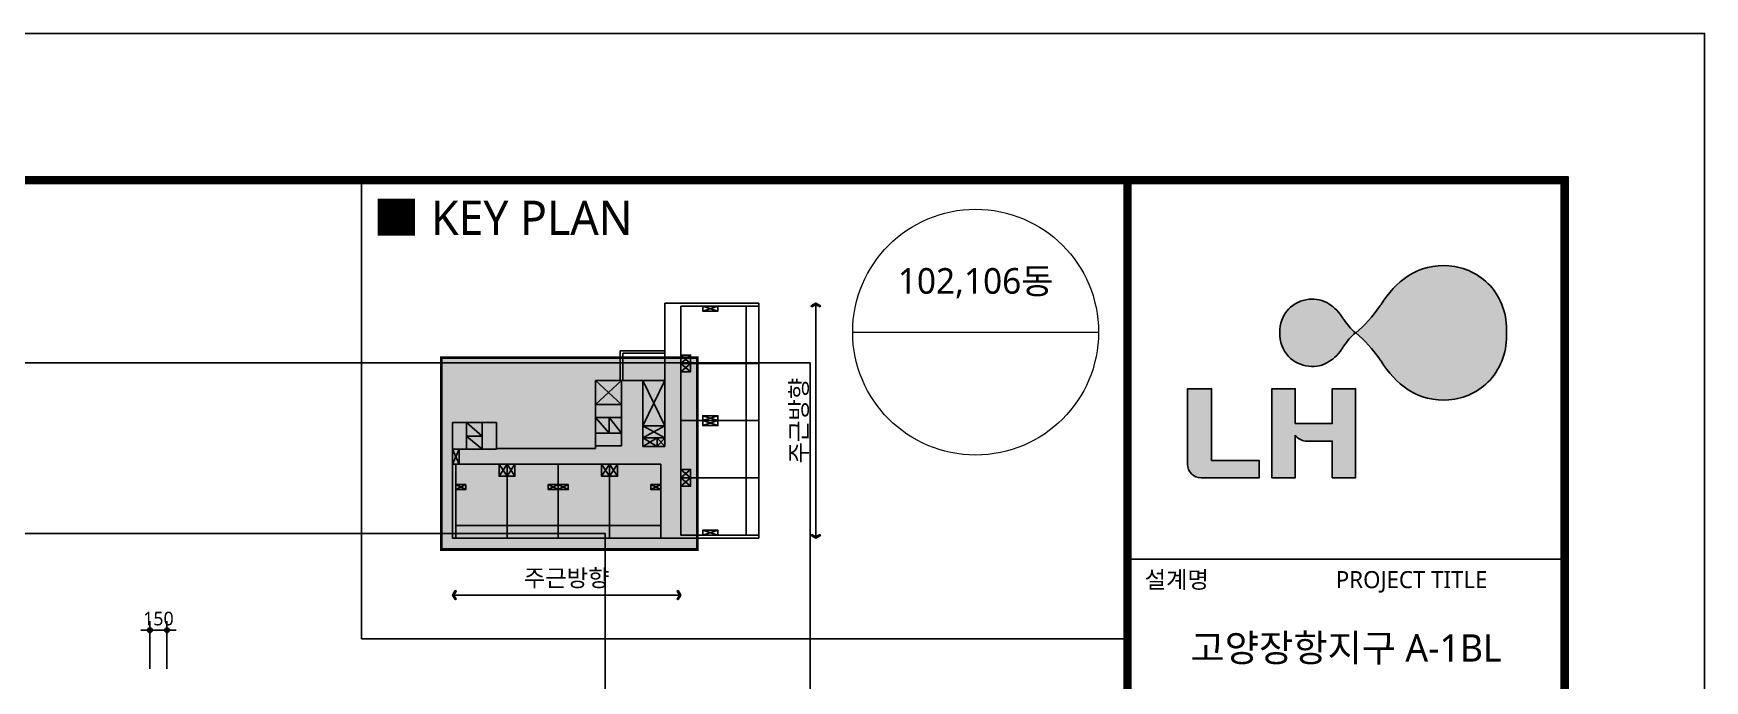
# Model space of a CAD drawing. Header units: millimetres. Extents: x 350420 to 672135, y -312840 to -44390.
# Drawn here: x 386196 to 400880, y -282887 to -277200 of the extents above; entities that cross this region are included whole.
import ezdxf
from ezdxf.enums import TextEntityAlignment as Align
from ezdxf.xclip import XClip

# ---------------------------------------------------------------- set-up
doc = ezdxf.new("R2010")
doc.units = ezdxf.units.MM
doc.header["$LTSCALE"] = 65
doc.header["$XCLIPFRAME"] = 0
for name, pattern in [('HID', [2.5, 2, -0.5]), ('XS-구조평면$0$CEN', [62, 60, -1, 0, -1]), ('XS-구조평면$0$HID', [2.3, 1.5, -0.8])]:
    doc.linetypes.add(name, pattern=pattern)
doc.layers.get('Defpoints').update_dxf_attribs({"color": 145})
for name, color, linetype in [('253', 253, 'Continuous'), ('DIM', 7, 'Continuous'), ('FORM_고양장항A-1BL-S-성능$0$FORM', 7, 'Continuous'), ('FORM_고양장항A-1BL-S-성능$0$FTEXT', 3, 'Continuous'), ('FORM_고양장항A-1BL-S-성능$0$LH마크', 253, 'Continuous'), ('FORM_고양장항A-1BL-S-성능$0$TEXT', 3, 'Continuous'), ('KEY', 4, 'Continuous'), ('LEADER', 7, 'Continuous'), ('T', 6, 'Continuous'), ('XS-구조평면$0$BEAM', 6, 'XS-구조평면$0$HID'), ('XS-구조평면$0$BEAM-1', 5, 'XS-구조평면$0$HID'), ('XS-구조평면$0$CEN', 1, 'XS-구조평면$0$CEN'), ('XS-구조평면$0$CROSS', 8, 'Continuous'), ('XS-구조평면$0$DASH', 8, 'Continuous'), ('XS-구조평면$0$DOWN', 9, 'Continuous'), ('XS-구조평면$0$STEEL', 9, 'Continuous'), ('XS-구조평면$0$W1', 4, 'Continuous'), ('XS-구조평면$0$W2', 9, 'Continuous'), ('XS-구조평면$0$발코니', 9, 'Continuous'), ('XS-구조평면$0$콘크리트난간', 9, 'Continuous')]:
    doc.layers.add(name, color=color, linetype=linetype)
for name, color, linetype, plot in [('DEFPOINT', 144, 'Continuous', False), ('FORM_고양장항A-1BL-S-성능$0$DEFPOINT', 144, 'Continuous', False), ('XS-구조평면$0$POINT', 7, 'Continuous', False)]:
    doc.layers.add(name, color=color, linetype=linetype, plot=plot)
doc.layers.add('TEXT', color=3, linetype='Continuous', lineweight=9)
doc.styles.add('FORM_고양장항A-1BL-S-성능$0$맑은고딕', font='malgun.ttf')
doc.styles.add('XS-구조평면$0$맑은고딕', font='malgun.ttf')
doc.styles.add('맑은고딕', font='malgun.ttf')
doc.dimstyles.new('DIM_40', dxfattribs={"dimscale": 40, "dimtxt": 3, "dimasz": 1, "dimexe": 2, "dimexo": 1.5, "dimgap": 1, "dimtad": 1, "dimdec": 0, "dimzin": 0, "dimdsep": 46, "dimtxsty": '맑은고딕', "dimblk1": 'DIMDOT', "dimblk2": 'DIMDOT', "dimsah": 1, "dimcen": 0.09, "dimdle": 2, "dimclrd": 7, "dimclre": 7, "dimclrt": 6, "dimadec": 0, "dimazin": 0, "dimtfac": 1, "dimtdec": 0, "dimtix": 1, "dimtmove": 2, "dimatfit": 3, "dimldrblk": 'DIMDOT', "dimfxl": 0, "dimtolj": 1, "dimtzin": 0, "dimarcsym": 0})

# ---------------------------------------------------------------- blocks, each defined once
blk = doc.blocks.new('XS-구조평면$0$U44AH')
at = {"layer": 'XS-구조평면$0$DASH'}
h = blk.add_hatch(dxfattribs=at)
h.set_pattern_fill('DASH', color=256, scale=350, style=0)
h.set_pattern_definition([(180, (363512.8223556904, -52717.57746736194), (-43.75, 43.75), [43.75, -43.75])])
h.paths.add_polyline_path([(5965.000000002445, 6765.000000000984), (6740.000000002561, 6765.000000001028), (6740.000000002445, 7895.00000000062), (5965.000000002794, 7895.000000000009)])
h = blk.add_hatch(dxfattribs=at)
h.set_pattern_fill('DASH', color=256, scale=350, style=0)
h.set_pattern_definition([(180, (357657.8223556911, -55557.57746736291), (-43.75, 43.75), [43.75, -43.75])])
h.paths.add_polyline_path([(535.0000000031432, 3430.000000000009), (535.0000000030268, 5075.000000000002), (100.0000000031432, 5075.000000000009), (100.0000000030268, 3430.000000000009)])
at = {"layer": 'XS-구조평면$0$CEN'}
for p, q in [((1.862645149230957e-09, 7924.999999998547), (3.958120942115784e-09, -1499.999999999731)), ((3020.000000003027, 7925.000000000009), (3020.000000003027, 4920.000000000009)), ((5750.000000002794, 7924.999999999995), (5750.000000002794, 6250.000000000926)), ((5750.000000002794, 7909.999999999944), (6740.000000002445, 7910.000000000256)), ((6740.000000002328, 7925.000000000024), (6740.000000003958, -1500.0000000004)), ((3.492459654808044e-09, 7710.000000000009), (6740.000000002445, 7710.000000000009)), ((5450.000000002794, 6550.000000000875), (6740.000000003609, 6550.000000001093)), ((580.0000000030268, 5320.000000000009), (580.0000000030268, 3130.000000000009)), ((3060.000000003027, 5320.000000000009), (3060.000000003027, 3130.000000000009)), ((3.492459654808044e-09, 5120.000000000009), (3210.00000000291, 5120.000000000009)), ((3020.000000003027, 3530.000000000009), (3020.00000000291, -1500.000000000051)), ((3.492459654808044e-09, 3330.000000000009), (3210.00000000291, 3330.000000000009)), ((0, 0), (6740.000000003609, 1.089574652723968e-09)), ((5370.000000003725, 8.49468051455915e-10), (5370.000000003958, -1500.0000000004))]:
    blk.add_line(p, q, dxfattribs=at)
at = {"layer": 'XS-구조평면$0$POINT'}
for centre in [(3.492459654808044e-09, 7710.000000000009), (6740.000000003609, 6550.000000001093), (0, 0), (6740.000000003725, 1.08411768451333e-09)]:
    blk.add_circle(centre, 35, dxfattribs=at)
at = {"layer": 'XS-구조평면$0$STEEL'}
for p, q in [((5965.000000002678, 7925.000000000009), (6740.000000002445, 7925.00000000062)), ((5965.000000002678, 7895.000000000009), (6740.000000002445, 7895.00000000062))]:
    blk.add_line(p, q, dxfattribs=at)
at = {"layer": 'XS-구조평면$0$W1'}
for p, q in [((3.492459654808044e-09, 7925.000000000009), (755.0000000024447, 7925.000000000009)), ((755.0000000024447, 7625.000000000016), (755.0000000024447, 7925.000000000045)), ((2265.000000002561, 7625.000000000016), (2265.000000002445, 7925.000000000671)), ((2265.000000002561, 7925.000000000009), (3115.000000002328, 7925.000000000009)), ((3115.000000002328, 7824.999999994567), (3065.000000002328, 7824.999999994567)), ((3065.000000002328, 7824.999999994567), (3065.000000002328, 7624.999999994567)), ((3115.000000002328, 7924.999999994567), (3115.000000002328, 7824.999999994567)), ((4235.000000002328, 7924.999999994567), (4235.000000002328, 7824.999999994567)), ((4235.000000002328, 7925.000000000009), (5965.000000002678, 7925.000000000009)), ((4235.000000002328, 7824.999999994567), (4285.000000002328, 7824.999999994567)), ((4285.000000002328, 7824.999999994567), (4285.000000002328, 7624.999999994567)), ((5965.000000002678, 7925.000000000009), (5965.000000002678, 6765.000000000984)), ((87.00000000349246, 7625.000000000009), (755.0000000024447, 7625.000000000009)), ((87.00000000325963, 7175.000000000009), (87.00000000349246, 7625.000000000009)), ((2265.000000002445, 7625.000000000009), (3065.000000002212, 7625.000000000009)), ((4285.000000002328, 7625.000000000009), (5665.000000002678, 7625.000000000009)), ((5665.000000002678, 7625.000000000009), (5665.000000002678, 6465.000000000984)), ((100.0000000032596, 7175.000000000009), (87.00000000325963, 7175.000000000009)), ((100.0000000030268, 3430.000000000009), (100.0000000032596, 7175.000000000009)), ((2920.000000003027, 6925.000000000009), (2920.000000003143, 6095.000000000009)), ((2920.000000003027, 6925.000000000009), (3120.000000003027, 6925.000000000009)), ((3120.000000003027, 6925.000000000009), (3120.000000003143, 6095.000000000009)), ((5965.000000002678, 6765.000000000984), (6740.000000002678, 6765.000000000984)), ((5665.000000002678, 6465.000000000984), (6653.000000004657, 6465.000000000984)), ((6653.000000004889, 6015.000000000009), (6653.000000004657, 6465.000000000984)), ((2920.000000003143, 6095.000000000009), (3120.000000003143, 6095.000000000009)), ((6640.00000000326, 534.9999999998436), (6640.000000004889, 6015.000000000009)), ((6640.000000004889, 6015.000000000009), (6653.000000004889, 6015.000000000009)), ((100.0000000030268, 3430.000000000009), (3120.000000003143, 3430.000000000009)), ((3120.000000003143, 3230.000000000009), (3120.000000003143, 3430.000000000009)), ((100.0000000030268, 534.999999999769), (100.0000000030268, 3230.000000000009)), ((100.0000000030268, 3230.000000000009), (3120.000000003143, 3230.000000000009)), ((2920.000000003027, 785.0000000000018), (2920.000000003143, 2320.000000000009)), ((2920.000000003143, 2320.000000000009), (3120.000000003143, 2320.000000000009)), ((3120.000000003027, 785.0000000000018), (3120.000000003143, 2320.000000000009)), ((2920.000000003027, 785.0000000000018), (3120.000000003027, 785.0000000000018)), ((87.00000000314321, 534.999999999769), (87.00000000337604, 85.00000000000182)), ((100.0000000031432, 534.999999999769), (87.00000000314321, 534.999999999769)), ((6640.00000000326, 534.9999999998436), (6653.00000000326, 534.9999999998436)), ((6653.00000000326, 534.9999999998436), (6653.000000003027, 85.00000000000182)), ((87.00000000349246, 85.00000000000182), (1240.000000002445, 85.00000000000182)), ((1240.000000002445, -214.9999999999982), (1240.000000002445, 85.00000000000364)), ((2750.000000002445, 85.00000000000182), (3150.000000003492, 85.00000000000182)), ((2750.000000002445, -214.9999999999982), (2750.000000002445, 85.00000000000364)), ((3150.000000003609, -215.0000000000073), (3150.000000003609, 85.00000000000182)), ((5260.000000003609, 85.00000000000182), (6653.000000003027, 85.00000000000182)), ((5260.000000003609, -215.0000000000073), (5260.000000003609, 85.00000000000182)), ((100.0000000036089, -214.9999999999982), (1240.000000002445, -215.0000000000018)), ((100.0000000036089, -215), (100.0000000038417, -1360.000000000233)), ((2750.000000002445, -215.0000000000036), (3150.000000003492, -215.0000000000036)), ((5260.000000003609, -215.0000000000055), (6740.000000003725, -215.0000000000091)), ((5300.000000003842, -925.0000000000073), (5440.000000003842, -925.0000000000073)), ((5300.000000003842, -925.0000000000073), (5300.000000003842, -1360.000000000235)), ((5440.000000003842, -925.0000000000073), (5440.000000003842, -1360.000000000233)), ((6640.000000003725, -1015.000000000126), (6739.999999997672, -1015.000000000126)), ((6640.000000003725, -1015.000000000126), (6640.000000003842, -1360.000000000235)), ((100.0000000038417, -1360.000000000233), (1240.000000002561, -1360.000000000233)), ((1240.000000002445, -1499.999999999764), (1240.000000002445, -1360.000000000233)), ((2750.000000002561, -1360.000000000233), (3150.000000003492, -1360.000000000235)), ((2750.000000002445, -1499.999999999764), (2750.000000002445, -1360.000000000233)), ((3150.000000003492, -1360.000000000233), (3150.000000003492, -1500.000000000387)), ((5260.000000003492, -1360.000000000235), (5300.000000003842, -1360.000000000233)), ((5260.000000003492, -1360.000000000233), (5260.000000003492, -1500.000000000387)), ((5440.000000003842, -1360.000000000236), (5585.000000003958, -1360.000000000236)), ((5585.000000003842, -1360.000000000236), (5585.000000003958, -1500.000000000935)), ((6495.000000003842, -1360.000000000173), (6495.000000003958, -1500.000000000173)), ((6495.000000003958, -1360.000000000235), (6640.000000003842, -1360.000000000235)), ((3.841705620288849e-09, -1500), (1240.000000002561, -1500.000000000113)), ((2750.000000002561, -1500.000000000216), (3150.000000003492, -1500.000000000247)), ((5260.000000003492, -1500.000000000387), (5585.000000003958, -1500.000000000422)), ((6495.000000003958, -1500.000000000493), (6740.000000003958, -1500.000000000522))]:
    blk.add_line(p, q, dxfattribs=at)
at = {"layer": 'XS-구조평면$0$W2'}
for p, q in [((100.0000000031432, 5165.000000000009), (3050.999999991385, 5165.000000000009)), ((100.0000000031432, 5165.000000000009), (100.0000000031432, 5075.000000000009)), ((3050.999999991385, 5075.000000000009), (3050.999999991385, 5165.000000000009)), ((100.0000000031432, 5075.000000000009), (535.0000000030268, 5075.000000000009)), ((535.0000000030268, 5075.000000000009), (535.0000000030268, 3430.000000000009)), ((625.0000000030268, 5075.000000000009), (625.0000000030268, 3430.000000000009)), ((625.0000000030268, 5075.000000000009), (3050.999999991385, 5075.000000000009)), ((625.0000000030268, 3430.000000000009), (535.0000000030268, 3430.000000000009))]:
    blk.add_line(p, q, dxfattribs=at)
at = {"layer": 'XS-구조평면$0$발코니'}
for p, q in [((1240.000000002445, -1360.000000000296), (2750.000000002445, -1360.000000000296)), ((3150.000000003492, -1360.000000000296), (5260.000000003492, -1360.000000000296)), ((5585.000000003842, -1360.000000000238), (6495.000000003958, -1360.000000000078)), ((1240.000000002445, -1500.000000000295), (2750.000000002445, -1500.000000000295)), ((3150.000000003492, -1500.000000000295), (5260.000000003492, -1500.000000000296)), ((5585.000000003842, -1500.000000000238), (6495.000000003958, -1500.000000000078))]:
    blk.add_line(p, q, dxfattribs=at)
at = {"layer": 'XS-구조평면$0$콘크리트난간'}
for p, q in [((2265.000000002445, 7925.000000000802), (755.0000000024447, 7925.000000000038)), ((2265.000000002678, 7625.000000000802), (755.0000000024447, 7625.000000000038)), ((1240.000000002445, 85.00000000000364), (2750.000000002445, 85.00000000000364)), ((1240.000000002445, -214.9999999999964), (2750.000000002445, -214.9999999999964))]:
    blk.add_line(p, q, dxfattribs=at)
at = {"layer": 'Defpoints', "color": 0, "style": 'XS-구조평면$0$맑은고딕'}
blk.add_text('U44AH', height=50, dxfattribs=at).set_placement((160.000000002794, -1550.000000000786), align=Align.MIDDLE_LEFT)
blk = doc.blocks.new('XS-구조평면$0$44AH')
at = {"layer": 'XS-구조평면$0$CROSS'}
h = blk.add_hatch(dxfattribs=at)
h.set_pattern_fill('CROSS', color=256, scale=300)
h.set_pattern_definition([(0, (-630000.0000000002, -14999.99999999993), (75, 75), [37.5, -112.5]), (90, (-629981.2500000002, -15018.74999999993), (-74.99999999999999, 75), [37.5, -112.5])])
h.paths.add_polyline_path([(3050.999999991152, 3430.000000000009), (3050.999999991152, 5075.000000000009), (625.000000002794, 5075.000000000009), (625.000000002794, 3430.000000000009)])
at = {"layer": 'XS-구조평면$0$BEAM'}
blk.add_line((6640.000000003492, -1015.000000000107), (6640.000000003492, -214.9999999999909), dxfattribs=at)
for points in [[(4285.000000002095, 7625.000000000009), (4285.000000002095, 7925.000000000009), (3065.000000002095, 7925.000000000009), (3065.000000002095, 7624.999999994567)], [(2920.00000000291, 2320.000000000009), (3120.00000000291, 2320.000000000009), (3120.00000000291, 3230.000000000009), (2920.00000000291, 3230.000000000009)]]:
    blk.add_lwpolyline(points, close=True, dxfattribs=at)
at = {"layer": 'XS-구조평면$0$BEAM-1'}
for p, q in [((3150.000000003492, 84.99999999999454), (5260.000000003376, 84.99999999999272)), ((5260.000000003492, -214.9999999999891), (3150.000000003376, -214.9999999999891)), ((5300.000000003609, -925.0000000000073), (5300.000000003609, -215.0000000000073)), ((5440.000000003609, -925.0000000000073), (5440.000000003609, -215.0000000000073))]:
    blk.add_line(p, q, dxfattribs=at)
at = {"layer": 'XS-구조평면$0$DOWN'}
blk.add_line((3050.999999991152, 3430.000000000009), (3050.999999991152, 5075.000000000009), dxfattribs=at)
at = {"layer": 'XS-구조평면$0$POINT'}
blk.add_circle((0, 0), 35, dxfattribs=at)
blk = doc.blocks.new('XS-구조평면', base_point=(1093552.529641199, 0))
at = {"rotation": 90}
for name, p in [('XS-구조평면$0$U44AH', (167710, 293479.9999999959)), ('XS-구조평면$0$44AH', (167709.9999999999, 293479.9999999959))]:
    blk.add_blockref(name, p, dxfattribs=at)
blk = doc.blocks.new('DIMDOT')
at = {"layer": 'DIM', "linetype": 'Continuous'}
blk.add_line((-2, 0), (2, 0), dxfattribs=at)
for radius in [0.5, 0.25]:
    blk.add_circle((0, 0), radius, dxfattribs=at)
blk = doc.blocks.new('*D1648')
at = {"layer": 'Defpoints', "color": 0, "transparency": 16777216}
for p in [(387370.0007675521, -282444.9992752676), (387220.0007675522, -282844.9992752676), (387370.0007675521, -282844.9992752676)]:
    blk.add_point(p, dxfattribs=at)
at = {"layer": 'DIM', "color": 7, "lineweight": -2, "transparency": 16777216}
for p, q in [((387180.0007675522, -282444.9992752676), (387140.0007675522, -282444.9992752676)), ((387220.0007675522, -282784.9992752676), (387220.0007675522, -282364.9992752676)), ((387220.0007675522, -282444.9992752676), (387370.0007675521, -282444.9992752676)), ((387370.0007675521, -282784.9992752676), (387370.0007675521, -282364.9992752676)), ((387410.0007675521, -282444.9992752676), (387450.0007675521, -282444.9992752676))]:
    blk.add_line(p, q, dxfattribs=at)
at = {"layer": 'DIM', "color": 7, "lineweight": -2, "transparency": 16777216, "xscale": 40, "yscale": 40, "zscale": 40}
blk.add_blockref('DIMDOT', (387220.0007675522, -282444.9992752676), dxfattribs=at)
at = {"layer": 'DIM', "color": 7, "lineweight": -2, "transparency": 16777216, "xscale": 40, "yscale": 40, "zscale": 40, "rotation": 180}
blk.add_blockref('DIMDOT', (387370.0007675521, -282444.9992752676), dxfattribs=at)
at = {"layer": 'DIM', "color": 6, "transparency": 16777216, "insert": (387295.0007675521, -282342.6351448328), "char_height": 120, "attachment_point": 5, "style": '맑은고딕'}
blk.add_mtext('\\A1;150', dxfattribs=at)
blk = doc.blocks.new('FORM_고양장항A-1BL-S-성능')
at = {"layer": 'FORM_고양장항A-1BL-S-성능$0$LH마크'}
h = blk.add_hatch(color=256, dxfattribs=at)
edge = h.paths.add_edge_path()
edge.add_ellipse((777.5120366010963, 564.7777114903022), major_axis=(-0.02159848308638231, 19.19947578344629), ratio=0.9999988826607065, start_angle=220.3160542666334, end_angle=235.7161672747215)
edge.add_ellipse((780.1822295766472, 563.7980365819697), major_axis=(11.63553466031951, 11.6355346603195), ratio=0.9999995785260982, start_angle=278.3719928566697, end_angle=279.7926827259736)
edge.add_ellipse((805.6007515508829, 547.0051341328237), major_axis=(0.01866363475384163, 14.02645855967481), ratio=0.9999988821937925, start_angle=394.96846678515556, end_angle=418.6858257556404, ccw=False)
edge.add_ellipse((802.7134298440217, 550.4017932872687), major_axis=(-0.000530172748494619, 9.598206712760286), ratio=0.9999988824009329, start_angle=354.9363527238226, end_angle=392.349660986295, ccw=False)
edge.add_ellipse((802.8853871766626, 550.8263927475948), major_axis=(0.00340075212795909, 9.161071405456902), ratio=0.9999988815880413, start_angle=313.08945440778825, end_angle=355.7978530240622, ccw=False)
edge.add_ellipse((802.2519161794482, 550.6334521343399), major_axis=(-0.00272221685361018, 9.759959947316588), ratio=0.9999988820086083, start_angle=267.15847194408525, end_angle=311.3399578879178, ccw=False)
edge.add_ellipse((802.2519161794482, 549.671215354598), major_axis=(0.002345730923483197, 9.759960045523917), ratio=0.9999988819608775, start_angle=228.6578319515284, end_angle=272.8393178946566, ccw=False)
edge.add_ellipse((802.8853871766626, 549.4782747404117), major_axis=(-0.001195197933472944, 9.161071959040585), ratio=0.9999988820220781, start_angle=184.2159411120079, end_angle=226.9243397014058, ccw=False)
edge.add_ellipse((802.7134298440217, 549.9028742007379), major_axis=(0.0007995421070614976, 9.598206694185421), ratio=0.9999988819849818, start_angle=147.6519469810335, end_angle=185.0652552603508, ccw=False)
edge.add_ellipse((805.6007515508829, 553.2995333551828), major_axis=(-0.0146797010598394, 14.02646328916932), ratio=0.9999988823698344, start_angle=121.33044795241909, end_angle=145.0478069355882, ccw=False)
edge.add_ellipse((780.1822295766472, 536.5066309060369), major_axis=(-11.63553220987993, 11.63553220987993), ratio=0.9999997837762815, start_angle=260.2073153029904, end_angle=261.628005449331)
edge.add_ellipse((777.5120366010963, 535.5269559977044), major_axis=(0.03702439887233609, 19.199452214493), ratio=0.999998882848964, start_angle=-55.67013267916648, end_angle=-40.27001964361233)
edge = h.paths.add_edge_path()
edge.add_ellipse((795.6964670699238, 557.0060145651389), major_axis=(0.006864801860395151, 8.99295968458668), ratio=0.9999988827231661, start_angle=123.23707871012789, end_angle=139.6948369544317, ccw=False)
edge.add_ellipse((788.9257939476668, 552.7252627146829), major_axis=(-0.7009870625855058, 0.7009870625855058), ratio=0.9999999437731498, start_angle=70.64073618081011, end_angle=85.40595803884457, ccw=False)
edge.add_ellipse((782.6291739661394, 549.0609563897763), major_axis=(-0.00838486509904391, 6.297509315924676), ratio=0.9999988821287467, start_angle=-59.16259633342766, end_angle=-32.43732604062858)
edge.add_ellipse((783.5754979457854, 550.5891971896801), major_axis=(0.0003907985917620071, 4.500137694815399), ratio=0.9999988822598063, start_angle=-32.59340767870501, end_angle=6.828384972939124)
edge.add_ellipse((783.5434234086572, 550.2362834793914), major_axis=(0.002745875946588449, 4.847301688027194), ratio=0.9999988842119085, start_angle=5.983778684998008, end_angle=45.80586987389822)
edge.add_ellipse((783.5089925024806, 550.4199431204636), major_axis=(-0.002355894959272277, 4.695759708345227), ratio=0.9999988832972008, start_angle=47.05758428077518, end_angle=93.23828646313216)
edge.add_ellipse((783.5089925024806, 549.884724367543), major_axis=(0.002355895489691475, 4.695759708344957), ratio=0.9999988832972013, start_angle=86.76171354333981, end_angle=132.9424157256968)
edge.add_ellipse((783.5434234049319, 550.0683840086151), major_axis=(-0.004028469242848608, 4.847300791718968), ratio=0.9999988837406935, start_angle=134.1789697115022, end_angle=174.0010609071454)
edge.add_ellipse((783.5754979457854, 549.7154702983264), major_axis=(-0.0003907988740895081, 4.500137694815236), ratio=0.9999988822598063, start_angle=173.1716150234662, end_angle=212.5934076751104)
edge.add_ellipse((782.6291739661394, 551.2437110982303), major_axis=(0.008384865413569927, 6.297509315924258), ratio=0.999998882128746, start_angle=212.4373260434902, end_angle=239.1625963362892)
edge.add_ellipse((788.9257939476668, 547.579404774255), major_axis=(0.7009870745422859, 0.7009870745422859), ratio=0.999999927333072, start_angle=94.59404188595232, end_angle=109.35926357312451, ccw=False)
edge.add_ellipse((795.6964670699238, 543.2986529228676), major_axis=(-0.001238716836780558, 8.992962225506153), ratio=0.9999988827506152, start_angle=400.34100785461936, end_angle=416.79876607149504, ccw=False)
h = blk.add_hatch(color=256, dxfattribs=at)
edge = h.paths.add_edge_path()
edge.add_line((768.8121202457844, 531.4260161464501), (768.8121202457844, 541.9678076190341))
edge.add_line((768.8121202457844, 541.9678076190341), (765.28352654168, 541.9678076190341))
edge.add_line((765.28352654168, 541.9678076190341), (765.28352654168, 530.9121352323731))
edge.add_arc((767.28352654168, 530.9121352323731), 2, 180, 270)
edge.add_line((767.28352654168, 528.9121352323731), (775.7887969780861, 528.912135232373))
edge.add_line((775.7887969780861, 528.912135232373), (775.7887969780861, 531.4260161464501))
edge.add_line((775.7887969780861, 531.4260161464501), (768.8121202457844, 531.4260161464501))
h = blk.add_hatch(color=256, dxfattribs=at)
edge = h.paths.add_edge_path()
edge.add_line((777.6351411920189, 541.9678076190341), (777.6351411920189, 528.912135232373))
edge.add_line((777.6351411920189, 528.912135232373), (781.0521581974028, 528.912135232373))
edge.add_line((781.0521581974028, 528.912135232373), (781.0521581974028, 535.1371330489803))
edge.add_ellipse((782.6773167383074, 536.2946097833503), major_axis=(-0.000413403052623914, 1.995218884663901), ratio=0.9999988843474573, start_angle=125.4474759443961, end_angle=176.5601751768511)
edge.add_line((782.5580159779786, 534.3029607517112), (786.4845400359629, 534.3029607517112))
edge.add_line((786.4845400359629, 534.3029607517112), (786.4845400359629, 528.912135232373))
edge.add_line((786.4845400359629, 528.912135232373), (789.9015570450722, 528.912135232373))
edge.add_line((789.9015570450722, 528.912135232373), (789.9015570450722, 541.9678076190341))
edge.add_line((789.9015570450722, 541.9678076190341), (786.4845400359629, 541.9678076190341))
edge.add_line((786.4845400359629, 541.9678076190341), (786.4845400359629, 536.8843866876725))
edge.add_line((786.4845400359629, 536.8843866876725), (781.0521581974028, 536.8843866876725))
edge.add_line((781.0521581974028, 536.8843866876725), (781.0521581974028, 541.9678076190341))
edge.add_line((781.0521581974028, 541.9678076190341), (777.6351411920189, 541.9678076190341))
at = {"layer": 'FORM_고양장항A-1BL-S-성능$0$DEFPOINT'}
blk.add_lwpolyline([(0, 594), (0, 0), (841, 0), (841, 594), (0, 594)], dxfattribs=at)
at = {"layer": 'FORM_고양장항A-1BL-S-성능$0$FORM'}
blk.add_line((820, 517), (757, 517), dxfattribs=at)
for points in [[(25, 573), (25, 21), (757, 21), (757, 573)], [(26, 572), (26, 22), (756, 22), (756, 572)], [(757, 572), (757, 22), (820, 22), (820, 572)]]:
    blk.add_lwpolyline(points, close=True, dxfattribs=at)
at = {"layer": 'FORM_고양장항A-1BL-S-성능$0$FORM', "const_width": 1}
blk.add_lwpolyline([(25.5, 572.5), (25.5, 21.5), (756.5, 21.5), (756.5, 572.5)], close=True, dxfattribs=at)
blk.add_lwpolyline([(757, 21.5), (820.5, 21.5), (820.5, 572.5), (757, 572.5)], dxfattribs=at)
at = {"layer": 'FORM_고양장항A-1BL-S-성능$0$FORM'}
blk.add_lwpolyline([(757, 21), (821, 21), (821, 573), (757, 573)], dxfattribs=at)
at = {"layer": 'FORM_고양장항A-1BL-S-성능$0$LH마크'}
blk.add_lwpolyline([(768.8121202457844, 531.4260161464501), (768.8121202457844, 541.9678076190341), (765.28352654168, 541.9678076190341), (765.28352654168, 530.9121352323731, 0.4142135623730978), (767.28352654168, 528.9121352323731), (775.7887969780861, 528.912135232373), (775.7887969780861, 531.4260161464501)], format="xyb", close=True, dxfattribs=at)
blk.add_lwpolyline([(782.5580159779786, 534.3029607517112), (786.4845400359629, 534.3029607517112), (786.4845400359629, 528.912135232373), (789.9015570450722, 528.912135232373), (789.9015570450722, 541.9678076190341), (786.4845400359629, 541.9678076190341), (786.4845400359629, 536.8843866876725), (781.0521581974028, 536.8843866876725), (781.0521581974028, 541.9678076190341), (777.6351411920189, 541.9678076190341), (777.6351411920189, 528.912135232373), (781.0521581974028, 528.912135232373), (781.0521581974028, 535.1371330489803)], dxfattribs=at)
for centre, major_axis, ratio, start_param, end_param in [((805.6007515508829, 547.0051341328237), (0.01866364607842805, 14.02645855965973), 0.9999988821937923, 0.6103148805826146, 1.024260884494987), ((802.7134298440217, 550.4017932872687), (-0.0005301722584782508, 9.598206712760033), 0.9999988824009336, -0.08837731707788565, 0.5646080961658568), ((802.8853871766626, 550.8263927475948), (0.003400751817444686, 9.161071405457017), 0.9999988815880411, -0.8187434745249031, -0.0733413004167327), ((802.2519161794482, 550.6334521343399), (-0.002722219416329674, 9.75995994731588), 0.9999988820086076, 4.66279495975861, 5.433907357902082), ((783.5089925024806, 550.4199431204636), (-0.002355894959272276, 4.695759708345225), 0.9999988832972008, 0.8213097837342547, 1.627315087699315), ((783.5434234086572, 550.2362834793914), (0.002745875946588449, 4.847301688027194), 0.9999988842119085, 0.1044366397638719, 0.7994632460396036), ((783.5754979457854, 550.5891971896801), (0.0003907985917619971, 4.500137694815261), 0.9999988822598063, -0.5688622784382045, 0.1191778003714916), ((782.6291739661394, 549.0609563897763), (-0.00838486509904391, 6.297509315924676), 0.9999988821287467, -1.032582100046638, -0.5661381399518648), ((777.5120366010963, 564.7777114903022), (-0.02159848308638231, 19.19947578344629), 0.9999988826607065, 3.845240541955254, 4.114023219125599), ((780.1822295766472, 563.7980365819697), (11.63553466031951, 11.6355346603195), 0.9999995785260982, 4.858507820687022, 4.883303536556102), ((788.9257939476668, 552.7252627146829), (-0.700987062585513, 0.700987062585513), 0.999999943773139, 1.232913432387822, 1.490615168597958), ((795.6964670699238, 557.0060145651389), (0.006864802392496911, 8.992959684586273), 0.9999988827231666, 2.150892784090308, 2.438134852950649), ((783.5089925024806, 549.884724367543), (0.002355895489691476, 4.695759708344958), 0.9999988832972013, 1.514277566003436, 2.320282869968496), ((788.9257939476668, 547.579404774255), (0.7009870745422877, 0.7009870745422876), 0.9999999273330696, 1.650977483679293, 1.90867921690732), ((795.6964670699238, 543.2986529228676), (-0.001238735083169428, 8.992962225503609), 0.9999988827506168, 0.7040834086070373, 0.9913254769886706), ((777.5120366010963, 535.5269559977044), (0.03702439887233502, 19.19945221449245), 0.999998882848964, -0.9716271102735472, -0.7028444326238286), ((802.2519161794482, 549.671215354598), (0.002345731131241998, 9.759960045523863), 0.9999988819608779, 3.990832028047346, 4.761944426178527), ((783.5434234049319, 550.0683840086151), (-0.004028469242848608, 4.847300791718968), 0.9999988837406935, 2.341864808399459, 3.036891414792878), ((783.5754979457854, 549.7154702983264), (-0.0003907988740895081, 4.500137694815236), 0.9999988822598063, 3.022414853155563, 3.71045493196526), ((782.6291739661394, 551.2437110982303), (0.008384865413569925, 6.297509315924255), 0.999998882128746, 3.707730793591602, 4.174174753686374), ((780.1822295766472, 536.5066309060369), (-11.63553220987993, 11.63553220987993), 0.9999997837762815, 4.541474389812208, 4.566270110516492), ((805.6007515508829, 553.2995333551828), (-0.01467970102094349, 14.02646328916936), 0.999998882369835, 2.117615799692099, 2.531561803825854), ((802.7134298440217, 549.9028742007379), (0.0007995429396725551, 9.598206694185077), 0.9999988819849815, 2.577012621885882, 3.229998035423623), ((802.8853871766626, 549.4782747404117), (-0.001195197141435843, 9.161071959040688), 0.9999988820220782, 3.215174707150978, 3.960576880790073), ((782.6773167383074, 536.2946097833503), (-0.000413403052623914, 1.995218884663901), 0.9999988843474573, 2.189471493546094, 3.081556384734013)]:
    blk.add_ellipse(centre, major_axis=major_axis, ratio=ratio, start_param=start_param, end_param=end_param, dxfattribs=at)
at = {"layer": 'FORM_고양장항A-1BL-S-성능$0$FTEXT', "style": 'FORM_고양장항A-1BL-S-성능$0$맑은고딕'}
for s, p in [('설계명', (759, 514)), ('PROJECT TITLE', (787, 514))]:
    blk.add_text(s, height=2.5, dxfattribs=at).set_placement(p, align=Align.MIDDLE_LEFT)
at = {"layer": 'FORM_고양장항A-1BL-S-성능$0$TEXT', "color": 6, "style": 'FORM_고양장항A-1BL-S-성능$0$맑은고딕'}
blk.add_text('고양장항지구 A-1BL', height=4.000000000000026, dxfattribs=at).set_placement((788.5, 504.0000000007981), align=Align.MIDDLE_CENTER)

msp = doc.modelspace()

# ---------------------------------------------------------------- hatches: boundary and pattern name
at = {"layer": '253'}
h = msp.add_hatch(color=256, dxfattribs=at)
h.dxf.hatch_style = 1
h.paths.add_polyline_path([(389780.0007675607, -281735.8577040673), (392030.0007675608, -281735.8577040682), (392030.0007675607, -280049.8577040668), (389780.000767561, -280049.8577040668)])

# ---------------------------------------------------------------- linework, layer by layer
at = {"layer": 'DEFPOINT'}
for points in [[(354980.0007675608, -280094.9992752703), (393020.0007675522, -280094.9992752703), (393020.0007675522, -311019.9992752683), (354980.0007675608, -311019.9992752683)], [(356780.0007675608, -281594.9992752703), (391220.0007675522, -281594.9992752703), (391220.0007675522, -309519.9992752683), (356780.0007675608, -309519.9992752683)]]:
    msp.add_lwpolyline(points, close=True, dxfattribs=at)
at = {"layer": 'KEY'}
for p, q in [((391745.2992750242, -280249.6636742174), (391745.2992750247, -279570.1860622769)), ((391745.2992750247, -279570.1860622769), (392571.0455436812, -279570.1860622774)), ((392571.0455436812, -279570.1860622774), (392571.0455436803, -281635.8577040685)), ((392077.0156929349, -279640.3353160084), (392210.5977824871, -279597.0517339187)), ((392210.5977824873, -279640.3353160084), (392077.0156929349, -279597.0517339188)), ((391352.7619615913, -279988.4696443655), (391744.5530063676, -279988.4696443654)), ((391352.7619615913, -280249.663674216), (391352.7619615913, -279988.4696443655)), ((391375.1500212929, -280249.6636742161), (391375.1500212929, -280010.8577040667)), ((391375.1500212929, -280010.8577040667), (391744.5530063676, -280010.8577040668)), ((391744.5530063676, -279988.4696443654), (391744.5530063674, -280249.6636742163)), ((391970.299275024, -280026.1562115304), (391883.732110845, -280100.0368085454)), ((391970.299275024, -280100.0368085458), (391883.732110845, -280026.1562115306)), ((391970.2992750242, -280173.9174055607), (391883.7321108452, -280100.0368085456)), ((391970.299275024, -280100.0368085458), (391883.732110845, -280173.9174055606)), ((391136.3440511434, -280462.3502413813), (391136.3440511436, -280249.663674217)), ((391136.3440511436, -280249.663674217), (391363.9559914421, -280249.663674217)), ((391363.9559914421, -280249.663674217), (391136.3440511434, -280462.3502413813)), ((391363.9559914421, -280462.3502413812), (391136.3440511436, -280249.663674217)), ((391136.3440511433, -280847.4248682469), (391136.3440511436, -280249.663674217)), ((391136.3440511436, -280249.663674217), (391745.2992750242, -280249.6636742174)), ((391744.5530063674, -280249.6636742163), (391352.7619615913, -280249.663674216)), ((391363.9559914421, -280249.663674217), (391363.9559914421, -280462.3502413812)), ((391744.5530063674, -280249.663674217), (391550.5231556211, -280249.6636742174)), ((391550.5231556211, -280249.6636742174), (391550.5231556211, -280648.9174055605)), ((391745.2992750242, -280249.6636742174), (391550.5231556211, -280648.9174055605)), ((391744.5530063672, -280648.9174055607), (391550.5231556211, -280249.6636742172)), ((391744.5530063672, -280648.9174055607), (391744.5530063674, -280249.663674217)), ((391363.9559914421, -280462.3502413812), (391136.3440511434, -280462.3502413813)), ((391363.9559914421, -280462.3502413812), (391136.3440511434, -280462.3502413813)), ((391136.3440511434, -280462.3502413813), (391136.3440511433, -280824.2905398888)), ((391363.9559914419, -280576.5293458588), (391136.3440511434, -280576.5293458586)), ((391136.3440511434, -280576.5293458586), (391255.747036218, -280712.3502413813)), ((391255.747036218, -280712.3502413813), (391255.7470362185, -280576.5293458588)), ((391255.7470362185, -280576.5293458588), (391363.9559914419, -280712.3502413811)), ((391363.9559914419, -280824.2905398888), (391363.9559914421, -280462.3502413812)), ((392077.0156929343, -280559.7383010832), (392210.5977824868, -280603.0218831729)), ((392210.5977824866, -280559.7383010832), (392077.0156929345, -280603.0218831725)), ((390264.3291257701, -280619.0666592912), (389880.0007675611, -280619.066659291)), ((389880.0007675611, -280619.066659291), (389880.0007675607, -280852.6487488433)), ((389880.0007675611, -280619.066659291), (390264.3291257701, -280619.0666592912)), ((389880.0007675607, -281635.8577040673), (389880.0007675611, -280619.066659291)), ((390003.135095919, -280852.6487488435), (390003.1350959193, -280619.0666592912)), ((390003.1350959193, -280619.0666592912), (390138.9559914418, -280738.4696443657)), ((390003.1350959193, -280738.4696443657), (390138.9559914418, -280738.4696443657)), ((390003.1350959193, -280738.4696443657), (390138.9559914416, -280852.6487488435)), ((390138.9559914418, -280619.0666592913), (390138.9559914416, -280852.6487488435)), ((390264.3291257699, -280852.6487488435), (390264.3291257701, -280619.0666592912)), ((390264.3291257701, -280619.0666592912), (390264.3291257701, -280847.4248682464)), ((391363.9559914419, -280712.3502413811), (391136.3440511434, -280712.3502413809)), ((391550.5231556211, -280648.9174055605), (391744.5530063672, -280648.9174055607)), ((391550.5231556211, -280648.9174055605), (391744.5530063672, -280648.9174055607)), ((391550.5231556209, -280831.0069577995), (391550.5231556211, -280648.9174055605)), ((391744.5530063672, -280648.9174055607), (391550.5231556209, -280754.1412861574)), ((391744.5530063674, -280754.1412861574), (391550.5231556211, -280648.9174055605)), ((391744.5530063672, -280648.9174055607), (391744.5530063672, -280831.0069577992)), ((392077.0156929343, -280646.305465262), (392210.5977824868, -280603.0218831725)), ((392210.5977824868, -280646.305465262), (392077.0156929345, -280603.0218831725)), ((389880.0007675607, -280852.6487488433), (390264.3291257699, -280852.6487488435)), ((389938.5828571133, -280852.6487488433), (389880.0007675607, -280852.6487488433)), ((389880.0007675607, -280852.6487488433), (389880.0007675607, -280985.8577040672)), ((389938.5828571133, -280852.6487488433), (389880.0007675607, -280985.8577040672)), ((389938.5828571132, -280985.857704067), (389880.0007675607, -280852.6487488433)), ((389938.5828571132, -280985.857704067), (389938.5828571133, -280852.6487488433)), ((390264.3291257701, -280847.4248682464), (391136.3440511433, -280847.4248682469)), ((391136.3440511433, -280824.2905398888), (391363.9559914419, -280824.2905398888)), ((391744.5530063674, -280754.1412861574), (391550.5231556209, -280754.1412861574)), ((391677.388827263, -280754.1412861574), (391550.5231556209, -280831.0069577995)), ((391677.3888272628, -280831.0069577992), (391550.5231556209, -280754.1412861574)), ((391744.5530063672, -280831.0069577992), (391550.5231556209, -280831.0069577995)), ((391677.3888272628, -280831.0069577992), (391677.388827263, -280754.1412861574)), ((391677.3888272628, -280831.0069577992), (391744.5530063674, -280754.1412861574)), ((391744.5530063672, -280831.0069577992), (391677.3888272626, -280754.1412861577)), ((389880.0007675607, -280985.8577040672), (389938.5828571132, -280985.857704067)), ((390287.4634541282, -281091.8278533209), (390357.6127078597, -280985.8577040674)), ((390357.6127078595, -281091.827853321), (390287.4634541282, -280985.8577040672)), ((390427.7619615908, -281091.8278533212), (390357.6127078595, -280985.8577040672)), ((390357.6127078593, -281091.827853321), (390427.7619615908, -280985.8577040675)), ((391188.9559914418, -281091.8278533216), (391259.1052451734, -280985.8577040679)), ((391259.1052451733, -281091.8278533214), (391188.9559914418, -280985.8577040681)), ((391329.2544989047, -281091.8278533217), (391259.1052451734, -280985.8577040681)), ((391259.1052451733, -281091.8278533217), (391329.2544989051, -280985.8577040681)), ((391970.2992750239, -281032.1263607843), (391883.7321108446, -281106.0069577994)), ((391970.2992750237, -281106.0069577994), (391883.7321108446, -281032.1263607845)), ((389994.9261406953, -281164.2159130226), (389906.8664392029, -281208.9920324252)), ((389994.9261406952, -281208.9920324255), (389906.8664392027, -281164.2159130226)), ((390720.2992750235, -281164.2159130229), (390808.3589765159, -281208.9920324261)), ((390720.2992750235, -281208.9920324259), (390808.3589765159, -281164.2159130231)), ((390896.4186780091, -281164.2159130229), (390808.3589765165, -281208.9920324261)), ((390896.4186780091, -281208.9920324259), (390808.3589765166, -281164.2159130229)), ((391621.7918123376, -281164.2159130235), (391709.8515138299, -281208.9920324266)), ((391621.7918123374, -281208.9920324268), (391709.8515138299, -281164.2159130238)), ((391970.2992750237, -281179.8875548144), (391883.7321108446, -281106.0069577994)), ((391970.2992750237, -281106.0069577994), (391883.7321108446, -281179.8875548144)), ((392077.015692934, -281565.708450337), (392210.5977824864, -281608.9920324267)), ((392210.5977824862, -281565.708450337), (392077.015692934, -281608.9920324262)), ((392571.0455436803, -281635.8577040685), (389880.0007675607, -281635.8577040673))]:
    msp.add_line(p, q, dxfattribs=at)
for points in [[(391883.7321108453, -279597.0517339185), (391883.7321108452, -280100.0368085456), (392459.1052451734, -280100.0368085458), (392459.1052451736, -279597.051733919)], [(392077.0156929347, -279597.0517339187), (392077.0156929349, -279640.3353160084), (392210.5977824873, -279640.3353160084), (392210.5977824871, -279597.0517339187)], [(392571.045543681, -280100.0368085458), (392571.045543681, -279597.051733919), (392459.1052451736, -279597.051733919), (392459.1052451734, -280100.0368085458)], [(391883.732110845, -280026.1562115306), (391883.732110845, -280100.0368085454), (391970.2992750242, -280100.0368085454), (391970.299275024, -280026.1562115304)], [(391883.732110845, -280173.9174055606), (391883.7321108452, -280100.0368085456), (391970.299275024, -280100.0368085458), (391970.2992750242, -280173.9174055607)], [(391883.7321108446, -280603.0218831725), (391883.7321108452, -280100.0368085456), (392459.1052451734, -280100.0368085458), (392459.1052451733, -280603.0218831729)], [(392571.045543681, -280100.0368085458), (392571.0455436808, -280603.0218831729), (392459.1052451733, -280603.0218831729), (392459.1052451734, -280100.0368085458)], [(392077.0156929343, -280603.021883173), (392077.0156929343, -280559.7383010832), (392210.5977824866, -280559.7383010832), (392210.5977824868, -280603.0218831729)], [(391883.732110845, -280603.0218831723), (391883.7321108446, -281106.0069577994), (392459.1052451729, -281106.0069577996), (392459.1052451733, -280603.0218831729)], [(392077.0156929343, -280603.0218831725), (392077.0156929343, -280646.305465262), (392210.5977824868, -280646.305465262), (392210.5977824868, -280603.0218831725)], [(392571.0455436805, -281106.0069577996), (392571.0455436808, -280603.0218831729), (392459.1052451733, -280603.0218831729), (392459.1052451729, -281106.0069577996)], [(389906.8664392029, -280985.8577040672), (390357.6127078597, -280985.8577040674), (390357.6127078595, -281523.91740556), (389906.8664392027, -281523.9174055597)], [(390287.4634541282, -280985.8577040672), (390357.6127078597, -280985.8577040674), (390357.6127078593, -281091.827853321), (390287.4634541282, -281091.8278533209)], [(390427.7619615908, -280985.8577040675), (390357.6127078595, -280985.8577040672), (390357.6127078593, -281091.827853321), (390427.7619615908, -281091.8278533212)], [(390808.3589765161, -280985.8577040675), (390357.6127078595, -280985.8577040672), (390357.6127078591, -281523.9174055599), (390808.3589765159, -281523.91740556)], [(390808.3589765165, -280985.8577040679), (391259.1052451734, -280985.8577040679), (391259.1052451733, -281523.9174055604), (390808.3589765163, -281523.9174055604)], [(391188.9559914418, -280985.8577040681), (391259.1052451734, -280985.8577040679), (391259.1052451733, -281091.8278533214), (391188.9559914418, -281091.8278533216)], [(391329.2544989051, -280985.8577040681), (391259.1052451736, -280985.8577040679), (391259.1052451736, -281091.8278533216), (391329.2544989047, -281091.8278533217)], [(391709.8515138301, -280985.8577040686), (391259.1052451734, -280985.8577040681), (391259.1052451729, -281523.9174055606), (391709.8515138294, -281523.9174055613)], [(391883.7321108446, -281032.1263607845), (391883.7321108446, -281106.0069577994), (391970.2992750239, -281106.0069577991), (391970.2992750239, -281032.1263607843)], [(389906.8664392027, -281164.2159130226), (389994.9261406953, -281164.2159130226), (389994.9261406952, -281208.9920324255), (389906.8664392029, -281208.9920324252)], [(390808.3589765159, -281164.2159130231), (390720.2992750235, -281164.2159130229), (390720.2992750235, -281208.9920324259), (390808.3589765159, -281208.9920324261)], [(390808.3589765166, -281164.2159130229), (390896.4186780091, -281164.2159130229), (390896.4186780091, -281208.9920324259), (390808.3589765165, -281208.9920324261)], [(391709.8515138299, -281164.2159130238), (391621.7918123376, -281164.2159130235), (391621.7918123374, -281208.9920324268), (391709.8515138299, -281208.9920324266)], [(391883.7321108446, -281179.8875548144), (391883.7321108446, -281106.0069577994), (391970.2992750237, -281106.0069577994), (391970.2992750237, -281179.8875548144)], [(391883.7321108443, -281608.9920324265), (391883.7321108446, -281106.0069577994), (392459.1052451731, -281106.0069577996), (392459.1052451727, -281608.9920324267)], [(392571.0455436805, -281106.0069577996), (392571.0455436803, -281608.9920324265), (392459.1052451727, -281608.9920324267), (392459.1052451729, -281106.0069577996)], [(389906.8664392029, -281635.8577040671), (390357.6127078593, -281635.8577040673), (390357.6127078595, -281523.91740556), (389906.8664392027, -281523.9174055597)], [(390808.3589765156, -281635.8577040676), (390357.612707859, -281635.8577040676), (390357.6127078591, -281523.9174055599), (390808.3589765156, -281523.9174055604)], [(390808.3589765163, -281635.8577040678), (391259.1052451729, -281635.857704068), (391259.1052451733, -281523.9174055604), (390808.3589765163, -281523.9174055604)], [(391709.8515138294, -281635.8577040685), (391259.1052451726, -281635.8577040683), (391259.1052451729, -281523.9174055606), (391709.8515138294, -281523.9174055613)], [(392077.015692934, -281608.9920324267), (392077.015692934, -281565.708450337), (392210.5977824862, -281565.708450337), (392210.5977824864, -281608.9920324267)]]:
    msp.add_lwpolyline(points, close=True, dxfattribs=at)
at = {"layer": 'LEADER'}
msp.add_lwpolyline([(389080.0007675608, -282519.9992752676), (395780.0007675608, -282519.9992752678), (395780.0007675608, -278519.9992752683), (389080.0007675608, -278519.9992752685)], close=True, dxfattribs=at)
for points in [[(393071.0455436803, -281635.8577040685), (393031.0455436803, -281612.7636932983), (393036.0455436808, -281604.1034392607), (393071.0455436803, -281624.3106986845), (393106.0455436799, -281604.1034392607), (393111.0455436803, -281612.7636932982), (393071.0455436803, -281635.8577040685), (393071.0455436825, -279570.1860622777), (393031.0455436825, -279593.280073048), (393036.0455436829, -279601.9403270856), (393071.0455436825, -279581.7330676619), (393106.0455436821, -279601.9403270856), (393111.0455436825, -279593.280073048), (393071.0455436825, -279570.1860622777)], [(389880.0007675608, -282135.8577040666), (389903.094778331, -282095.8577040666), (389911.7550323686, -282100.857704067), (389891.5477729448, -282135.8577040666), (389911.7550323686, -282170.8577040661), (389903.0947783311, -282175.8577040666), (389880.0007675608, -282135.8577040666), (391883.7321108441, -282135.857704069), (391860.6381000738, -282095.857704069), (391851.9778460362, -282100.8577040695), (391872.1851054599, -282135.857704069), (391851.9778460362, -282170.8577040686), (391860.6381000738, -282175.857704069), (391883.7321108441, -282135.857704069)]]:
    msp.add_lwpolyline(points, dxfattribs=at)
at = {"layer": 'LEADER', "linetype": 'HID', "const_width": 25}
msp.add_lwpolyline([(389780.0007675607, -281735.8577040673), (392030.0007675608, -281735.8577040682), (392030.0007675607, -280049.8577040668), (389780.000767561, -280049.8577040668)], close=True, dxfattribs=at)
at = {"layer": 'TEXT'}
msp.add_line((393395.0007675579, -279824.9992752693), (395555.0007675579, -279824.9992752693), dxfattribs=at)
msp.add_circle((394475.0007675579, -279824.9992752693), 1080, dxfattribs=at)

# ---------------------------------------------------------------- block references
at = {"xscale": 60, "yscale": 60, "zscale": 60}
msp.add_blockref('FORM_고양장항A-1BL-S-성능', (350420.0007675608, -312839.9992752683), dxfattribs=at)
ref = msp.add_blockref('XS-구조평면', (1318322.530408762, -581159.9992752655))
XClip(ref).set_block_clipping_path([(132009.9999999982, 277639.9999999972), (160449.9999999896, 299564.9999999953)])

# ---------------------------------------------------------------- texts
at = {"layer": 'T', "color": 6, "style": '맑은고딕'}
msp.add_text('주근방향', height=150, rotation=90, dxfattribs=at).set_placement((392921.0455436814, -280603.0218831731), align=Align.MIDDLE_CENTER)
msp.add_text('주근방향', height=150, dxfattribs=at).set_placement((390881.8664392025, -281985.8577040678), align=Align.MIDDLE_CENTER)
at = {"layer": 'TEXT', "style": '맑은고딕'}
msp.add_text('■ KEY PLAN', height=300, dxfattribs=at).set_placement((389180.0007675608, -278819.9992752685), align=Align.MIDDLE_LEFT)
msp.add_text('102,106동', height=225, dxfattribs=at).set_placement((394475.0007675579, -279374.9992752693), align=Align.MIDDLE_CENTER)

# ---------------------------------------------------------------- dimensions: what is measured, and where the dimension line sits
at = {"layer": 'DIM'}
dim = msp.add_linear_dim(base=(387370.0007675521, -282444.9992752676), p1=(387220.0007675522, -282844.9992752676), p2=(387370.0007675521, -282844.9992752676), dimstyle='DIM_40', dxfattribs=at)
dim.commit()
dim.dimension.update_dxf_attribs({"geometry": '*D1648', "text_midpoint": (387295.0007675521, -282342.6351448328)})

doc.saveas('drawing.dxf')
